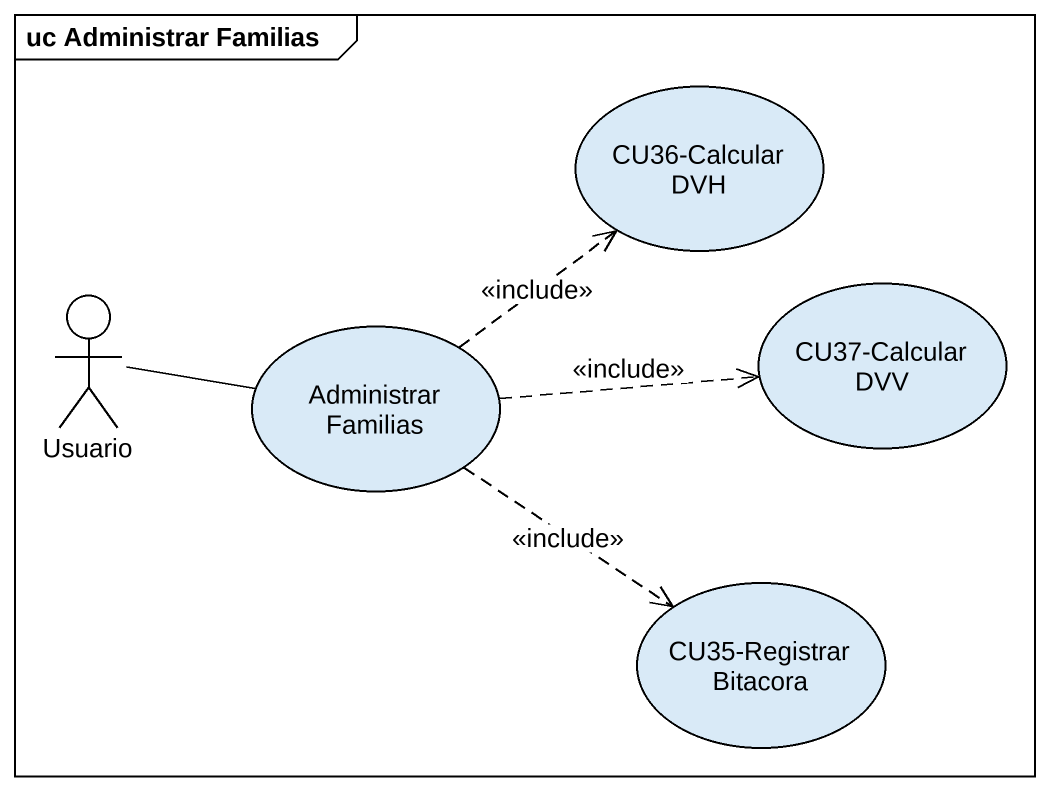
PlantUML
@startuml
mainframe uc Administrar Familias
usecase "CU36-Calcular DVH" as CU36_Calcular_DVH
actor Usuario
usecase "CU37-Calcular DVV" as CU37_Calcular_DVV
usecase "Administrar Familias" as Administrar_Familias
usecase "CU35-Registrar Bitacora" as CU35_Registrar_Bitacora
Usuario -right- Administrar_Familias
Administrar_Familias .up.> CU36_Calcular_DVH : <<include>>
Administrar_Familias .right.> CU37_Calcular_DVV : <<include>>
Administrar_Familias ..> CU35_Registrar_Bitacora : <<include>>
@enduml
